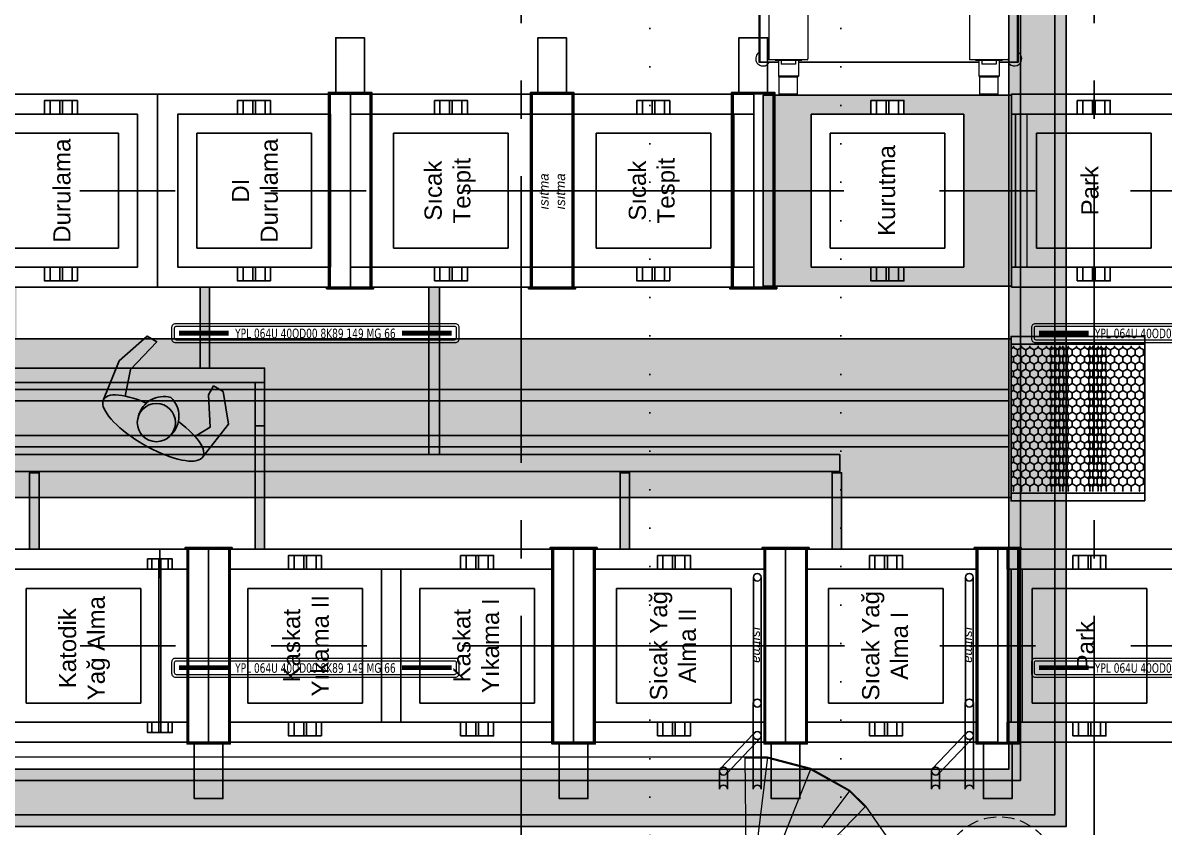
# Model space of a CAD drawing. Header units: centimetres. Extents: x 405564 to 502064, y 46284 to 60634.
# Drawn here: x 485222 to 485819, y 56174 to 56595 of the extents above; entities that cross this region are included whole.
import ezdxf
from ezdxf.enums import TextEntityAlignment as Align

# ---------------------------------------------------------------- set-up
doc = ezdxf.new("R2010")
doc.units = ezdxf.units.CM
for name, pattern in [('ACAD_ISO07W100', [3, 0, -3]), ('ACDINTGB', [9, 4, -1, 1, -1, 1, -1]), ('CENTERX3', [23, 15, -3, 2, -3]), ('DASHDOT', [25.4, 12.7, -6.35, 0, -6.35]), ('DOT', [0.25, 0, -0.25]), ('HIDDEN', [9.525, 6.35, -3.175])]:
    doc.linetypes.add(name, pattern=pattern)
doc.layers.get('0').update_dxf_attribs({"color": 8, "lineweight": 9})
for name, color, linetype, lineweight in [('0-KRCN-AYDINLATMA-130426', 8, 'Continuous', 9), ('0-KRCN-MİMARİ-220526', 8, 'Continuous', 9), ('Visible (ISO)', 8, 'Continuous', 18), ('ölçüler', 8, 'Continuous', 5)]:
    doc.layers.add(name, color=color, linetype=linetype, lineweight=lineweight)
for name, color, linetype in [('AS_DOS_TERAS_UST', 8, 'ACAD_ISO07W100'), ('AS_NOT_MIMARI', 8, 'Continuous'), ('Heating serpantine', 8, 'Continuous')]:
    doc.layers.add(name, color=color, linetype=linetype)
doc.styles.add('2', font='arial.ttf', dxfattribs={"width": 0.9, "height": 200})
doc.styles.add('SI', font='ISOCP.shx')
doc.styles.add('TAHOMA', font='tahoma.ttf')
pattern_1 = [(0, (182.2423, -979.0145), (0, 2.0955), [1.524, -0.5715]), (90, (182.2423, -979.0145), (-2.0955, 1e-16), [1.524, -0.5715])]

# ---------------------------------------------------------------- blocks, each defined once
blk = doc.blocks.new('YPL 064U 40OD00 8K89 149 MG 66')
at = {"layer": '0-KRCN-AYDINLATMA-130426'}
for points in [[(75.25, -2.9), (75.25, 2.9, 0.414214), (73.25, 4.9), (-73.25, 4.9, 0.414214), (-75.25, 2.9), (-75.25, -2.9, 0.414214), (-73.25, -4.9), (73.25, -4.9, 0.414214)], [(73.85, -2.5), (73.85, 2.5, 0.414214), (72.85, 3.5), (-72.85, 3.5, 0.414214), (-73.85, 2.5), (-73.85, -2.5, 0.414214), (-72.85, -3.5), (72.85, -3.5, 0.414214)]]:
    blk.add_lwpolyline(points, format="xyb", close=True, dxfattribs=at)
at = {"layer": '0-KRCN-AYDINLATMA-130426', "const_width": 2.51, "elevation": 1.25}
for points in [[(-71.34, -0.01), (-45.35, -0.01)], [(45.35, -0.01), (71.35, -0.01)]]:
    blk.add_lwpolyline(points, dxfattribs=at)
at = {"layer": '0-KRCN-AYDINLATMA-130426', "ltscale": 60, "style": 'TAHOMA', "width": 0.8}
blk.add_text('YPL 064U 40OD00 8K89 149 MG 66', height=5, dxfattribs=at).set_placement((0, -0.15), align=Align.MIDDLE_CENTER)
blk = doc.blocks.new('KD')
at = {"layer": '0-KRCN-AYDINLATMA-130426'}
for p, q in [((0, 5), (-4.33, -2.5)), ((4.33, -2.5), (0, 5)), ((4.33, -2.5), (-4.33, -2.5))]:
    blk.add_line(p, q, dxfattribs=at)
at = {"layer": '0-KRCN-AYDINLATMA-130426', "linetype": 'HIDDEN'}
blk.add_circle((0, 0), 30, dxfattribs=at)
at = {"layer": '0-KRCN-AYDINLATMA-130426'}
blk.add_circle((0, 0), 5, dxfattribs=at)
at = {"layer": '0-KRCN-AYDINLATMA-130426', "style": '2'}
blk.add_text('D', height=3.36, dxfattribs=at).set_placement((0, 0), align=Align.MIDDLE_CENTER)
blk = doc.blocks.new('G$C546873DE')
at = {"layer": '0-KRCN-AYDINLATMA-130426'}
for name, p in [('YPL 064U 40OD00 8K89 149 MG 66', (14810.68, 9298.55)), ('YPL 064U 40OD00 8K89 149 MG 66', (15260.68, 9298.55)), ('YPL 064U 40OD00 8K89 149 MG 66', (14810.68, 9123.55)), ('YPL 064U 40OD00 8K89 149 MG 66', (15260.68, 9123.55)), ('KD', (15168.6, 9015.6))]:
    blk.add_blockref(name, p, dxfattribs=at)
blk = doc.blocks.new('A$Cdfb98813')
h = blk.add_hatch()
h.set_pattern_fill('ANGLE', color=256, scale=0.3)
h.set_pattern_definition(pattern_1)
h.paths.add_polyline_path([(1918.02, 199), (1545.02, 199), (1545.02, 300), (1515.02, 300), (1515.02, 199), (238.98, 199), (238.98, -429.5), (238.98, -658.01), (1918.02, -658.01)])
h.paths.add_polyline_path([(268.98, -429.5), (268.98, 169), (1888.02, 169), (1888.02, -628.01), (268.98, -628.01), (268.98, -453.5)], flags=16)
h.paths.add_polyline_path([(1888.02, -429.5), (268.98, -429.5), (268.98, -459.5), (1888.02, -459.5)], flags=0)
h = blk.add_hatch(color=256)
h.set_gradient(color1=(255, 0, 0), color2=(199, 200, 202), tint=1, name='INVSPHERICAL')
h.paths.add_polyline_path([(1889.43, -375.5), (1889.43, -275.5), (1759.43, -275.5), (1759.43, -375.5)])
h.paths.add_polyline_path([(1864.43, -365.5), (1784.43, -365.5), (1784.43, -285.5), (1815.79, -285.5), (1815.79, -278.3), (1833.07, -278.3), (1833.07, -285.5), (1864.43, -285.5)], flags=16)
h = blk.add_hatch(color=256)
h.dxf.hatch_style = 1
h.paths.add_polyline_path([(1498.45, -418.3), (265.96, -418.3), (265.96, -425.8), (1498.45, -425.8)])
h.paths.add_polyline_path([(450.72, -425.8), (445.72, -425.8), (445.72, -513), (450.72, -513)])
h.paths.add_polyline_path([(859.62, -376), (854.62, -376), (854.62, -418.3), (859.62, -418.3)])
h.paths.add_polyline_path([(742.72, -425.8), (737.72, -425.8), (737.72, -448.47), (742.72, -448.47)])
h.paths.add_polyline_path([(742.72, -448.47), (737.72, -448.47), (737.72, -513), (742.72, -513)])
h = blk.add_hatch(color=256)
h.dxf.hatch_style = 1
h.paths.add_polyline_path([(1261.72, -513), (1266.72, -513), (1266.72, -425.8), (1261.72, -425.8)])
h.paths.add_polyline_path([(1176.62, -418.3), (1181.62, -418.3), (1181.62, -376), (1176.62, -376)])
h.paths.add_polyline_path([(1363.62, -418.3), (1368.62, -418.3), (1368.62, -376), (1363.62, -376)])
h.paths.add_polyline_path([(1464.62, -418.3), (1469.62, -418.3), (1469.62, -376), (1464.62, -376)])
h.paths.add_polyline_path([(1493.45, -513), (1498.45, -513), (1498.45, -425.8), (1493.45, -425.8)])
h = blk.add_hatch(color=256)
h.dxf.hatch_style = 1
h.paths.add_polyline_path([(1589.95, -376), (1584.45, -376), (1584.45, -463.45), (1589.95, -463.45)])
h = blk.add_hatch()
h.set_pattern_fill('ANGLE', color=256)
h.set_pattern_definition([(0, (1076.6384, -1409.465), (0, 6.985), [5.08, -1.905]), (90, (1076.6384, -1409.465), (-6.985, 4e-16), [5.08, -1.905])])
h.paths.add_polyline_path([(1889.13, -403.23), (424.03, -402.97), (424.03, -485.95), (1889.13, -486.21)])
h = blk.add_hatch(color=256)
h.set_gradient(color1=(0, 0, 255), one_color=1, tint=1, name='HEMISPHERICAL')
edge = h.paths.add_edge_path()
edge.add_line((1479.49, -447.58), (1476.8, -430.57))
edge.add_line((1476.8, -430.57), (1471.73, -427.64))
edge.add_line((1471.73, -427.64), (1469.04, -432.3))
edge.add_line((1469.04, -432.3), (1469.92, -449.23))
edge.add_line((1469.92, -449.23), (1461.98, -454.05))
edge.add_ellipse((1440.14, -449.64), major_axis=(-25.98, 15), ratio=0.333333, start_angle=185.05148, end_angle=225.24341, ccw=False)
edge.add_line((1466.46, -463.82), (1466.71, -463.88))
edge.add_line((1466.71, -463.88), (1479.49, -447.58))
edge = h.paths.add_edge_path()
edge.add_line((1414.64, -433.43), (1414.15, -434.64))
edge.add_ellipse((1440.14, -449.64), major_axis=(25.98, -15), ratio=0.333333, start_angle=180, end_angle=360)
edge.add_ellipse((1440.14, -449.64), major_axis=(25.98, -15), ratio=0.333333, start_angle=0, end_angle=5.05148)
edge.add_ellipse((1440.14, -449.64), major_axis=(25.98, -15), ratio=0.333333, start_angle=5.05148, end_angle=45.24341)
edge.add_ellipse((1440.14, -449.64), major_axis=(25.98, -15), ratio=0.333333, start_angle=45.24341, end_angle=71.09032)
edge.add_arc((1440.08, -443.46), 13.5, 314.21785, 347.84847, ccw=False)
edge.add_arc((1441.78, -446.78), 10, 159.48811, 320.51189, ccw=False)
edge.add_arc((1445.68, -446.9), 13.75, 131.647, 164.72167, ccw=False)
edge.add_ellipse((1440.14, -449.64), major_axis=(25.98, -15), ratio=0.333333, start_angle=468.69352, end_angle=494.75659)
edge.add_ellipse((1440.14, -449.64), major_axis=(25.98, -15), ratio=0.333333, start_angle=494.75659, end_angle=533.36765)
edge.add_line((1414.91, -433.74), (1414.64, -433.43))
h.paths.add_polyline_path([(1451.78, -446.78, 0.835301), (1432.42, -443.28, 0.846741), (1449.5, -453.14, 0.174025)])
h.paths.add_polyline_path([(1432.42, -443.28, -0.835301), (1451.78, -446.78, -0.174025), (1449.5, -453.14, 0.147804), (1453.29, -446.3, 0.262072), (1449.36, -433.65, 0.254788), (1436.54, -436.63, 0.145326)])
edge = h.paths.add_edge_path()
edge.add_line((1436.88, -401.59), (1422.23, -414.53))
edge.add_line((1422.23, -414.53), (1414.64, -433.43))
edge.add_line((1414.64, -433.43), (1414.91, -433.74))
edge.add_ellipse((1440.14, -449.64), major_axis=(-25.98, 15), ratio=0.333333, start_angle=-45.24341, end_angle=-6.63235, ccw=False)
edge.add_line((1425.39, -432.93), (1428.28, -418.98))
edge.add_line((1428.28, -418.98), (1441.96, -404.52))
edge.add_line((1441.96, -404.52), (1436.88, -401.59))
h = blk.add_hatch()
h.set_pattern_fill('HONEY', color=256, scale=20, angle=270)
h.set_pattern_definition([(270, (-7151.799, 2273.7797), (2.1650635, -3.75), [2.5, -5]), (30, (-7151.799, 2273.7797), (2.1650635, 3.75), [2.5, -5]), (330, (-7151.799, 2273.7797), (4.330127, -3e-15), [-5, 2.5])])
h.paths.add_polyline_path([(1919.13, -406.72), (1889.13, -406.72), (1889.13, -482.72), (1919.13, -482.72)])
h = blk.add_hatch()
h.set_pattern_fill('HONEY', color=256, scale=20, angle=270)
h.set_pattern_definition([(270, (-7131.799, 2273.7797), (2.1650635, -3.75), [2.5, -5]), (30, (-7131.799, 2273.7797), (2.1650635, 3.75), [2.5, -5]), (330, (-7131.799, 2273.7797), (4.330127, -3e-15), [-5, 2.5])])
h.paths.add_polyline_path([(1939.13, -406.72), (1909.13, -406.72), (1909.13, -482.72), (1939.13, -482.72)])
h = blk.add_hatch()
h.set_pattern_fill('HONEY', color=256, scale=20, angle=270)
h.set_pattern_definition([(270, (-7111.799, 2273.7797), (2.1650635, -3.75), [2.5, -5]), (30, (-7111.799, 2273.7797), (2.1650635, 3.75), [2.5, -5]), (330, (-7111.799, 2273.7797), (4.330127, -3e-15), [-5, 2.5])])
h.paths.add_polyline_path([(1959.13, -406.72), (1929.13, -406.72), (1929.13, -482.72), (1959.13, -482.72)])
h = blk.add_hatch()
h.set_pattern_fill('ANGLE', color=256, scale=0.3)
h.set_pattern_definition(pattern_1)
h.paths.add_polyline_path([(1888.02, -429.5), (268.98, -429.5), (268.98, -459.5), (1888.02, -459.5)])
h = blk.add_hatch(color=256)
h.dxf.hatch_style = 1
h.paths.add_polyline_path([(1800.45, -472.45), (240.98, -472.45), (240.98, -463.45), (1800.45, -463.45)])
h.paths.add_polyline_path([(1800.45, -513), (1795.45, -513), (1795.45, -472.45), (1800.45, -472.45)])
h.paths.add_polyline_path([(1689.45, -513), (1684.45, -513), (1684.45, -472.45), (1689.45, -472.45)])
h.paths.add_polyline_path([(1380.45, -513), (1375.45, -513), (1375.45, -472.45), (1380.45, -472.45)])
h.paths.add_polyline_path([(1155.45, -513), (1150.45, -513), (1150.45, -472.45), (1155.45, -472.45)])
h.paths.add_polyline_path([(1044.45, -513), (1039.45, -513), (1039.45, -472.45), (1044.45, -472.45)])
h.paths.add_polyline_path([(933.95, -513), (928.45, -513), (928.45, -472.45), (933.95, -472.45)])
at = {"linetype": 'CENTERX3', "ltscale": 10}
for p, q in [((1632.64, -697.89), (1632.64, 242.14)), ((1932.64, -697.89), (1932.64, 242.14))]:
    blk.add_line(p, q, dxfattribs=at)
for p, q in [((1532.66, -274.94), (1532.66, -376)), ((1553.66, -376), (1553.66, -274.94)), ((1638.43, -274.94), (1638.43, -376)), ((1659.43, -376), (1659.43, -274.94)), ((1743.66, -274.94), (1743.66, -376)), ((1889.43, -275.5), (1759.43, -275.5)), ((1759.43, -275.5), (1759.43, -375.5)), ((1764.66, -376), (1764.66, -274.94)), ((1889.43, -375.5), (1889.43, -275.5)), ((1553.93, -285.5), (1543.43, -285.5)), ((1743.93, -285.5), (1754.43, -285.5)), ((1864.43, -285.5), (1784.43, -285.5)), ((1784.43, -285.5), (1784.43, -365.5)), ((1864.43, -365.5), (1864.43, -285.5)), ((1553.93, -365.5), (1543.43, -365.5)), ((1743.93, -365.5), (1754.43, -365.5)), ((1784.43, -365.5), (1864.43, -365.5)), ((1759.43, -375.5), (1889.43, -375.5)), ((424.03, -403), (1889.13, -403)), ((1889.13, -484), (1889.13, -405)), ((1889.13, -486), (424.03, -485.97)), ((1443.64, -513.35), (1443.64, -528.25)), ((1458.64, -513), (1458.64, -614.06)), ((1479.64, -614.06), (1479.64, -513)), ((1649.64, -513), (1649.64, -614.06)), ((1670.64, -614.06), (1670.64, -513)), ((1760.64, -513), (1760.64, -614.06)), ((1781.64, -614.06), (1781.64, -513)), ((1871.64, -513), (1871.64, -614.06)), ((1892.64, -614.06), (1892.64, -513))]:
    blk.add_line(p, q)
at = {"linetype": 'DASHDOT', "ltscale": 5}
for p, q in [((1854.43, -295.5), (1794.43, -295.5)), ((1794.43, -295.5), (1794.43, -355.5)), ((1854.43, -355.5), (1854.43, -295.5)), ((1794.43, -355.5), (1854.43, -355.5))]:
    blk.add_line(p, q, dxfattribs=at)
at = {"linetype": 'ACDINTGB', "ltscale": 50}
for p, q in [((251.66, -325.5), (2216.57, -325.5)), ((251.86, -563.5), (2218.27, -563.5))]:
    blk.add_line(p, q, dxfattribs=at)
for points in [[(238.98, -457.5), (238.98, -658.01), (1918.02, -658.01), (1918.02, 199)], [(244.98, -457.5), (244.98, -652.01), (1912.02, -652.01), (1912.02, 193)], [(262.98, -435.5), (262.98, -634.01), (1894.02, -634.01), (1894.02, 175), (262.98, 175), (262.98, -435.5)], [(268.98, -453.5), (268.98, -628.01), (1888.02, -628.01), (1888.02, 169), (268.98, 169), (268.59, -435.5)], [(1554.46, -376), (1554.46, -274.14), (1531.86, -274.14), (1531.86, -376)], [(1660.23, -376), (1660.23, -274.14), (1637.63, -274.14), (1637.63, -376)], [(1765.46, -376), (1765.46, -274.14), (1742.86, -274.14), (1742.86, -376)], [(1400.57, -278.3), (1400.57, -285.5), (1383.29, -285.5), (1383.29, -278.3), (1400.57, -278.3)], [(1386.17, -278.3), (1386.17, -285.5)], [(1391.21, -278.3), (1391.21, -285.5)], [(1392.65, -278.3), (1392.65, -285.5)], [(1397.69, -278.3), (1397.69, -285.5)], [(1501.57, -278.3), (1501.57, -285.5), (1484.29, -285.5), (1484.29, -278.3), (1501.57, -278.3)], [(1487.17, -278.3), (1487.17, -285.5)], [(1492.21, -278.3), (1492.21, -285.5)], [(1493.65, -278.3), (1493.65, -285.5)], [(1498.69, -278.3), (1498.69, -285.5)], [(1587.29, -278.3), (1587.29, -285.5), (1604.57, -285.5), (1604.57, -278.3), (1587.29, -278.3)], [(1590.17, -278.3), (1590.17, -285.5)], [(1595.21, -278.3), (1595.21, -285.5)], [(1596.65, -278.3), (1596.65, -285.5)], [(1601.69, -278.3), (1601.69, -285.5)], [(1710.57, -278.3), (1710.57, -285.5), (1693.29, -285.5), (1693.29, -278.3), (1710.57, -278.3)], [(1696.17, -278.3), (1696.17, -285.5)], [(1701.21, -278.3), (1701.21, -285.5)], [(1702.65, -278.3), (1702.65, -285.5)], [(1707.69, -278.3), (1707.69, -285.5)], [(1815.79, -278.3), (1815.79, -285.5), (1833.07, -285.5), (1833.07, -278.3), (1815.79, -278.3)], [(1818.67, -278.3), (1818.67, -285.5)], [(1823.71, -278.3), (1823.71, -285.5)], [(1825.15, -278.3), (1825.15, -285.5)], [(1830.19, -278.3), (1830.19, -285.5)], [(1923.79, -278.3), (1923.79, -285.5), (1941.07, -285.5), (1941.07, -278.3), (1923.79, -278.3)], [(1926.67, -278.3), (1926.67, -285.5)], [(1931.71, -278.3), (1931.71, -285.5)], [(1933.15, -278.3), (1933.15, -285.5)], [(1938.19, -278.3), (1938.19, -285.5)], [(1400.57, -372.7), (1400.57, -365.5), (1383.29, -365.5), (1383.29, -372.7), (1400.57, -372.7)], [(1386.17, -372.7), (1386.17, -365.5)], [(1391.21, -372.7), (1391.21, -365.5)], [(1392.65, -372.7), (1392.65, -365.5)], [(1397.69, -372.7), (1397.69, -365.5)], [(1501.57, -372.7), (1501.57, -365.5), (1484.29, -365.5), (1484.29, -372.7), (1501.57, -372.7)], [(1487.17, -372.7), (1487.17, -365.5)], [(1492.21, -372.7), (1492.21, -365.5)], [(1493.65, -372.7), (1493.65, -365.5)], [(1498.69, -372.7), (1498.69, -365.5)], [(1587.29, -372.7), (1587.29, -365.5), (1604.57, -365.5), (1604.57, -372.7), (1587.29, -372.7)], [(1590.17, -372.7), (1590.17, -365.5)], [(1595.21, -372.7), (1595.21, -365.5)], [(1596.65, -372.7), (1596.65, -365.5)], [(1601.69, -372.7), (1601.69, -365.5)], [(1710.57, -372.7), (1710.57, -365.5), (1693.29, -365.5), (1693.29, -372.7), (1710.57, -372.7)], [(1696.17, -372.7), (1696.17, -365.5)], [(1701.21, -372.7), (1701.21, -365.5)], [(1702.65, -372.7), (1702.65, -365.5)], [(1707.69, -372.7), (1707.69, -365.5)], [(1815.79, -372.7), (1815.79, -365.5), (1833.07, -365.5), (1833.07, -372.7), (1815.79, -372.7)], [(1818.67, -372.7), (1818.67, -365.5)], [(1823.71, -372.7), (1823.71, -365.5)], [(1825.15, -372.7), (1825.15, -365.5)], [(1830.19, -372.7), (1830.19, -365.5)], [(1923.79, -372.7), (1923.79, -365.5), (1941.07, -365.5), (1941.07, -372.7), (1923.79, -372.7)], [(1926.67, -372.7), (1926.67, -365.5)], [(1931.71, -372.7), (1931.71, -365.5)], [(1933.15, -372.7), (1933.15, -365.5)], [(1938.19, -372.7), (1938.19, -365.5)], [(1414.15, -434.64), (1422.23, -414.53), (1436.88, -401.59), (1441.96, -404.52), (1441.96, -404.52), (1428.28, -418.98), (1425.39, -432.93)], [(1466.12, -464.64), (1479.49, -447.58), (1476.8, -430.57), (1471.73, -427.64), (1469.04, -432.3), (1469.92, -449.23), (1461.98, -454.05)], [(268.59, -435.5), (1888.02, -435.5), (1888.02, -453.5), (268.98, -453.5)], [(1457.84, -513), (1457.84, -614.86), (1480.44, -614.86), (1480.44, -513)], [(1648.84, -513), (1648.84, -614.86), (1671.44, -614.86), (1671.44, -513)], [(1759.84, -513), (1759.84, -614.86), (1782.44, -614.86), (1782.44, -513)], [(1870.84, -513), (1870.84, -614.86), (1893.44, -614.86), (1893.44, -513)], [(1437.16, -518.1), (1437.16, -523.5), (1450.12, -523.5), (1450.12, -518.1), (1437.16, -518.1)], [(1439.32, -518.1), (1439.32, -523.5)], [(1443.1, -518.1), (1443.1, -523.5)], [(1444.18, -518.1), (1444.18, -523.5)], [(1447.96, -518.1), (1447.96, -523.5)], [(1528.28, -516.3), (1528.28, -523.5), (1511, -523.5), (1511, -516.3), (1528.28, -516.3)], [(1513.88, -516.3), (1513.88, -523.5)], [(1518.92, -516.3), (1518.92, -523.5)], [(1520.36, -516.3), (1520.36, -523.5)], [(1525.4, -516.3), (1525.4, -523.5)], [(1601, -516.3), (1601, -523.5), (1618.28, -523.5), (1618.28, -516.3), (1601, -516.3)], [(1603.88, -516.3), (1603.88, -523.5)], [(1608.92, -516.3), (1608.92, -523.5)], [(1610.36, -516.3), (1610.36, -523.5)], [(1615.4, -516.3), (1615.4, -523.5)], [(1704, -516.3), (1704, -523.5), (1721.28, -523.5), (1721.28, -516.3), (1704, -516.3)], [(1706.88, -516.3), (1706.88, -523.5)], [(1711.92, -516.3), (1711.92, -523.5)], [(1713.36, -516.3), (1713.36, -523.5)], [(1718.4, -516.3), (1718.4, -523.5)], [(1815, -516.3), (1815, -523.5), (1832.28, -523.5), (1832.28, -516.3), (1815, -516.3)], [(1817.88, -516.3), (1817.88, -523.5)], [(1822.92, -516.3), (1822.92, -523.5)], [(1824.36, -516.3), (1824.36, -523.5)], [(1829.4, -516.3), (1829.4, -523.5)], [(1921.5, -516.3), (1921.5, -523.5), (1938.78, -523.5), (1938.78, -516.3), (1921.5, -516.3)], [(1924.38, -516.3), (1924.38, -523.5)], [(1929.42, -516.3), (1929.42, -523.5)], [(1930.86, -516.3), (1930.86, -523.5)], [(1935.9, -516.3), (1935.9, -523.5)], [(1443.14, -523.5), (1443.14, -603.5), (1444.14, -603.5), (1444.14, -523.5), (1443.14, -523.5)], [(1437.16, -608.9), (1437.16, -603.5), (1450.12, -603.5), (1450.12, -608.9), (1437.16, -608.9)], [(1439.32, -608.9), (1439.32, -603.5)], [(1443.1, -608.9), (1443.1, -603.5)], [(1444.18, -608.9), (1444.18, -603.5)], [(1447.96, -608.9), (1447.96, -603.5)], [(1528.28, -610.7), (1528.28, -603.5), (1511, -603.5), (1511, -610.7), (1528.28, -610.7)], [(1513.88, -610.7), (1513.88, -603.5)], [(1518.92, -610.7), (1518.92, -603.5)], [(1520.36, -610.7), (1520.36, -603.5)], [(1525.4, -610.7), (1525.4, -603.5)], [(1601, -610.7), (1601, -603.5), (1618.28, -603.5), (1618.28, -610.7), (1601, -610.7)], [(1603.88, -610.7), (1603.88, -603.5)], [(1608.92, -610.7), (1608.92, -603.5)], [(1610.36, -610.7), (1610.36, -603.5)], [(1615.4, -610.7), (1615.4, -603.5)], [(1704, -610.7), (1704, -603.5), (1721.28, -603.5), (1721.28, -610.7), (1704, -610.7)], [(1706.88, -610.7), (1706.88, -603.5)], [(1711.92, -610.7), (1711.92, -603.5)], [(1713.36, -610.7), (1713.36, -603.5)], [(1718.4, -610.7), (1718.4, -603.5)], [(1815, -610.7), (1815, -603.5), (1832.28, -603.5), (1832.28, -610.7), (1815, -610.7)], [(1817.88, -610.7), (1817.88, -603.5)], [(1822.92, -610.7), (1822.92, -603.5)], [(1824.36, -610.7), (1824.36, -603.5)], [(1829.4, -610.7), (1829.4, -603.5)], [(1921.5, -610.7), (1921.5, -603.5), (1938.78, -603.5), (1938.78, -610.7), (1921.5, -610.7)], [(1924.38, -610.7), (1924.38, -603.5)], [(1929.42, -610.7), (1929.42, -603.5)], [(1930.86, -610.7), (1930.86, -603.5)], [(1935.9, -610.7), (1935.9, -603.5)]]:
    blk.add_lwpolyline(points)
for points in [[(1535.66, -274.14), (1550.66, -274.14), (1550.66, -245.54), (1535.66, -245.54)], [(1641.43, -274.14), (1656.43, -274.14), (1656.43, -245.54), (1641.43, -245.54)], [(1746.66, -274.14), (1761.66, -274.14), (1761.66, -245.54), (1746.66, -245.54)], [(1532.66, -274.14), (1532.66, -274.94), (1553.66, -274.94), (1553.66, -274.14)], [(1638.43, -274.14), (1638.43, -274.94), (1659.43, -274.94), (1659.43, -274.14)], [(1743.66, -274.14), (1743.66, -274.94), (1764.66, -274.94), (1764.66, -274.14)], [(1442.43, -275), (1341.43, -275), (1341.43, -376), (1442.43, -376)], [(1543.43, -275), (1442.43, -275), (1442.43, -376), (1543.43, -376)], [(1543.43, -275), (1754.43, -275), (1754.43, -376), (1543.43, -376)], [(1889.43, -285.5), (2115.43, -285.5), (2115.43, -275), (1889.43, -275)], [(1431.93, -285.5), (1351.93, -285.5), (1351.93, -365.5), (1431.93, -365.5)], [(1532.93, -285.5), (1452.93, -285.5), (1452.93, -365.5), (1532.93, -365.5)], [(1553.93, -285.5), (1743.93, -285.5), (1743.93, -365.5), (1553.93, -365.5)], [(1889.43, -376), (2115.43, -376), (2115.43, -365.5), (1889.43, -365.5)], [(1464.62, -418.3), (1469.62, -418.3), (1469.62, -376), (1464.62, -376)], [(1464.62, -418.3), (1469.62, -418.3), (1469.62, -376), (1464.62, -376)], [(1464.62, -418.3), (1469.62, -418.3), (1469.62, -376), (1464.62, -376)], [(1530.86, -376), (1530.86, -376.8), (1555.46, -376.8), (1555.46, -376)], [(1584.45, -376), (1589.95, -376), (1589.95, -463.45), (1584.45, -463.45)], [(1636.63, -376), (1636.63, -376.8), (1661.23, -376.8), (1661.23, -376)], [(1741.86, -376), (1741.86, -376.8), (1766.46, -376.8), (1766.46, -376)], [(1959.13, -405.72), (1959.13, -401.72), (1889.13, -401.72), (1889.13, -405.72)], [(1889.13, -483.72), (1959.13, -483.72), (1959.13, -483.28), (1959.13, -405.72), (1889.13, -405.72), (1889.13, -483.28)], [(1498.45, -425.8), (265.96, -425.8), (265.96, -418.3), (1498.45, -418.3)], [(1498.45, -425.8), (265.96, -425.8), (265.96, -418.3), (1498.45, -418.3)], [(238.98, -429.5), (1888.02, -429.5), (1888.02, -459.5), (238.98, -459.5)], [(1493.45, -513), (1498.45, -513), (1498.45, -425.8), (1493.45, -425.8)], [(1493.45, -513), (1498.45, -513), (1498.45, -425.8), (1493.45, -425.8)], [(1493.45, -513), (1498.45, -513), (1498.45, -448.47), (1493.45, -448.47)], [(1799.45, -463.45), (240.98, -463.45), (240.98, -472.45), (1799.45, -472.45)], [(1375.45, -513), (1380.45, -513), (1380.45, -473), (1375.45, -473)], [(1684.45, -513), (1689.45, -513), (1689.45, -473), (1684.45, -473)], [(1795.45, -513), (1800.45, -513), (1800.45, -473), (1795.45, -473)], [(1959.13, -487.72), (1959.13, -483.72), (1889.13, -483.72), (1889.13, -487.72)], [(1338.14, -513), (1469.14, -513), (1469.14, -614), (1338.14, -614)], [(1481.44, -513), (1481.44, -512.2), (1456.84, -512.2), (1456.84, -513)], [(1469.14, -614), (1660.14, -614), (1660.14, -513), (1469.14, -513)], [(1672.44, -513), (1672.44, -512.2), (1647.84, -512.2), (1647.84, -513)], [(1660.14, -614), (1771.14, -614), (1771.14, -513), (1660.14, -513)], [(1783.44, -513), (1783.44, -512.2), (1758.84, -512.2), (1758.84, -513)], [(1771.14, -614), (1882.14, -614), (1882.14, -513), (1771.14, -513)], [(1894.44, -513), (1894.44, -512.2), (1869.84, -512.2), (1869.84, -513)], [(1887.14, -513), (2113.14, -513), (2113.14, -523.5), (1887.14, -523.5)], [(1348.64, -523.5), (1458.64, -523.5), (1458.64, -603.5), (1348.64, -603.5)], [(1479.64, -603.5), (1649.64, -603.5), (1649.64, -523.5), (1479.64, -523.5)], [(1559.64, -603.5), (1569.64, -603.5), (1569.64, -523.5), (1559.64, -523.5)], [(1670.64, -603.5), (1760.64, -603.5), (1760.64, -523.5), (1670.64, -523.5)], [(1781.64, -603.5), (1871.64, -603.5), (1871.64, -523.5), (1781.64, -523.5)], [(1887.14, -603.5), (2113.14, -603.5), (2113.14, -614), (1887.14, -614)], [(1479.64, -614.86), (1479.64, -614.06), (1458.64, -614.06), (1458.64, -614.86)], [(1476.64, -614.86), (1461.64, -614.86), (1461.64, -643.46), (1476.64, -643.46)], [(1670.64, -614.86), (1670.64, -614.06), (1649.64, -614.06), (1649.64, -614.86)], [(1667.64, -614.86), (1652.64, -614.86), (1652.64, -643.46), (1667.64, -643.46)], [(1781.64, -614.86), (1781.64, -614.06), (1760.64, -614.06), (1760.64, -614.86)], [(1778.64, -614.86), (1763.64, -614.86), (1763.64, -643.46), (1778.64, -643.46)], [(1892.64, -614.86), (1892.64, -614.06), (1871.64, -614.06), (1871.64, -614.86)], [(1889.64, -614.86), (1874.64, -614.86), (1874.64, -643.46), (1889.64, -643.46)]]:
    blk.add_lwpolyline(points, close=True)
at = {"linetype": 'DASHDOT', "ltscale": 5}
for points in [[(1421.93, -355.5), (1361.93, -355.5), (1361.93, -295.5), (1421.93, -295.5)], [(1522.93, -355.5), (1462.93, -355.5), (1462.93, -295.5), (1522.93, -295.5)], [(1565.93, -355.5), (1625.93, -355.5), (1625.93, -295.5), (1565.93, -295.5)], [(1731.93, -355.5), (1671.93, -355.5), (1671.93, -295.5), (1731.93, -295.5)], [(1962.43, -355.5), (1902.43, -355.5), (1902.43, -295.5), (1962.43, -295.5)], [(1549.64, -533.5), (1489.64, -533.5), (1489.64, -593.5), (1549.64, -593.5)], [(1579.64, -533.5), (1639.64, -533.5), (1639.64, -593.5), (1579.64, -593.5)], [(1682.64, -533.5), (1742.64, -533.5), (1742.64, -593.5), (1682.64, -593.5)], [(1793.64, -533.5), (1853.64, -533.5), (1853.64, -593.5), (1793.64, -593.5)], [(1960.14, -533.5), (1900.14, -533.5), (1900.14, -593.5), (1960.14, -593.5)]]:
    blk.add_lwpolyline(points, close=True, dxfattribs=at)
blk.add_lwpolyline([(1449.5, -453.14, 0.426392), (1449.36, -433.65, 0.415498), (1432.42, -443.28, -0.005994)], format="xyb")
at = {"linetype": 'DASHDOT', "ltscale": 10}
blk.add_lwpolyline([(1373.64, -593.5), (1433.64, -593.5), (1433.64, -533.5), (1373.64, -533.5)], close=True, dxfattribs=at)
blk.add_circle((1441.78, -446.78), 10)
at = {"extrusion": (0, 0, -1)}
blk.add_ellipse((1440.14, -449.64), major_axis=(-25.98, 15), ratio=0.333333, start_param=1.900833, end_param=7.527718, dxfattribs=at)
at = {"layer": 'Heating serpantine', "linetype": 'ByBlock'}
for p, q in [((1754.18, -593.5), (1754.18, -638.5)), ((1758.38, -638.5), (1758.38, -593.5)), ((1865.18, -593.5), (1865.18, -638.5)), ((1869.38, -638.5), (1869.38, -593.5)), ((1754.28, -609.5), (1737.02, -627.67)), ((1758.38, -611.37), (1739.92, -630.69)), ((1865.28, -609.5), (1848.02, -627.67)), ((1869.38, -611.37), (1850.92, -630.69)), ((1736.5, -629.05), (1736.5, -638.5)), ((1740.7, -629.05), (1740.7, -638.5)), ((1847.5, -629.05), (1847.5, -638.5)), ((1851.7, -629.05), (1851.7, -638.5))]:
    blk.add_line(p, q, dxfattribs=at)
for points in [[(1754.28, -594.14), (1754.28, -527.7)], [(1758.28, -527.7), (1758.28, -594.14)], [(1865.28, -594.14), (1865.28, -527.7)], [(1869.28, -527.7), (1869.28, -594.14)]]:
    blk.add_lwpolyline(points, dxfattribs=at)
for centre, radius in [((1756.28, -527.7), 2), ((1867.28, -527.7), 2), ((1756.28, -593.5), 2.1), ((1867.28, -593.5), 2.1), ((1756.28, -610.5), 2.1), ((1867.28, -610.5), 2.1), ((1738.6, -629.05), 2.1), ((1849.6, -629.05), 2.1)]:
    blk.add_circle(centre, radius, dxfattribs=at)
for centre in [(1738.6, -638.5), (1756.28, -638.5), (1849.6, -638.5), (1867.28, -638.5)]:
    blk.add_arc(centre, 2.1, 0, 180, dxfattribs=at)
at = {"layer": 'Visible (ISO)'}
for p, q in [((1757.27, -258.5), (1757.27, -215.5)), ((1757.57, -215.8), (1757.57, -258.2)), ((1762.32, -217.5), (1762.32, -256.5)), ((1782.82, -217.5), (1782.82, -256.5)), ((1867.32, -217.5), (1867.32, -256.5)), ((1867.32, -217.5), (1867.32, -256.5)), ((1887.82, -217.5), (1887.82, -256.5)), ((1887.82, -217.5), (1887.82, -256.5)), ((1892.57, -258.2), (1892.57, -215.8)), ((1892.87, -215.5), (1892.87, -258.5)), ((1762.32, -256.5), (1762.32, -257)), ((1867.32, -256.5), (1867.32, -257)), ((1867.32, -256.5), (1867.32, -257)), ((1757.57, -258.2), (1757.27, -258.5)), ((1757.27, -258.5), (1757.57, -258.2)), ((1767.32, -258.5), (1757.27, -258.5)), ((1757.57, -258.2), (1757.63, -258.14)), ((1757.63, -258.14), (1757.57, -258.2)), ((1757.57, -258.2), (1767.32, -258.2)), ((1782.32, -257), (1762.32, -257)), ((1765.57, -257), (1765.57, -257.3)), ((1765.57, -257.3), (1768.82, -257.3)), ((1767.32, -257.3), (1767.32, -265.6)), ((1768.82, -257.3), (1768.82, -259.3)), ((1768.82, -257.3), (1776.32, -257.3)), ((1776.32, -259.3), (1768.82, -259.3)), ((1776.32, -257.3), (1776.32, -259.3)), ((1776.32, -257.3), (1779.57, -257.3)), ((1777.82, -257.3), (1777.82, -265.6)), ((1777.82, -258.2), (1872.32, -258.2)), ((1872.32, -258.5), (1777.82, -258.5)), ((1779.57, -257), (1779.57, -257.3)), ((1887.32, -257), (1867.32, -257)), ((1887.32, -257), (1867.32, -257)), ((1870.57, -257), (1870.57, -257.3)), ((1870.57, -257), (1870.57, -257.3)), ((1870.57, -257.3), (1873.82, -257.3)), ((1870.57, -257.3), (1873.82, -257.3)), ((1872.32, -257.3), (1872.32, -265.6)), ((1872.32, -257.3), (1872.32, -265.6)), ((1873.82, -257.3), (1873.82, -259.3)), ((1873.82, -257.3), (1881.32, -257.3)), ((1873.82, -257.3), (1873.82, -259.3)), ((1873.82, -257.3), (1881.32, -257.3)), ((1881.32, -259.3), (1873.82, -259.3)), ((1881.32, -259.3), (1873.82, -259.3)), ((1881.32, -257.3), (1881.32, -259.3)), ((1881.32, -257.3), (1884.57, -257.3)), ((1881.32, -257.3), (1881.32, -259.3)), ((1881.32, -257.3), (1884.57, -257.3)), ((1882.82, -257.3), (1882.82, -265.6)), ((1882.82, -257.3), (1882.82, -265.6)), ((1882.82, -258.2), (1892.57, -258.2)), ((1882.82, -258.2), (1892.57, -258.2)), ((1892.87, -258.5), (1882.82, -258.5)), ((1892.87, -258.5), (1882.82, -258.5)), ((1884.57, -257), (1884.57, -257.3)), ((1884.57, -257), (1884.57, -257.3)), ((1892.51, -258.14), (1892.57, -258.2)), ((1892.57, -258.2), (1892.51, -258.14)), ((1892.87, -258.5), (1892.57, -258.2)), ((1892.57, -258.2), (1892.87, -258.5)), ((1777.82, -265.6), (1767.32, -265.6)), ((1767.72, -266), (1767.32, -265.6)), ((1767.72, -266), (1777.42, -266)), ((1767.77, -275), (1767.77, -266)), ((1777.37, -275), (1777.37, -266)), ((1777.42, -266), (1777.82, -265.6)), ((1882.82, -265.6), (1872.32, -265.6)), ((1872.72, -266), (1872.32, -265.6)), ((1882.82, -265.6), (1872.32, -265.6)), ((1872.72, -266), (1872.32, -265.6)), ((1872.72, -266), (1882.42, -266)), ((1872.72, -266), (1882.42, -266)), ((1872.77, -275), (1872.77, -266)), ((1872.77, -275), (1872.77, -266)), ((1882.37, -275), (1882.37, -266)), ((1882.37, -275), (1882.37, -266)), ((1882.42, -266), (1882.82, -265.6)), ((1882.42, -266), (1882.82, -265.6)), ((1777.37, -275), (1767.77, -275)), ((1882.37, -275), (1872.77, -275)), ((1882.37, -275), (1872.77, -275)), ((1761.69, -621.84), (1159.13, -621.8)), ((1761.69, -621.84), (1749.96, -621.95)), ((1750.4, -670.35), (1749.96, -621.95)), ((1761.63, -622.34), (1749.97, -622.45)), ((1761.69, -621.84), (1758.72, -646.07)), ((1784.21, -628.17), (1761.63, -622.34)), ((1784.4, -627.71), (1761.69, -621.84)), ((1784.4, -627.71), (1775.26, -650.34)), ((1804.51, -639.65), (1784.21, -628.17)), ((1804.81, -639.25), (1784.4, -627.71)), ((1804.81, -639.25), (1790.13, -658.75)), ((1812.83, -647.82), (1804.51, -639.65)), ((1813.18, -647.47), (1804.81, -639.25)), ((1758.72, -646.07), (1755.75, -670.3)), ((1775.26, -650.34), (1766.12, -672.98)), ((1779.26, -682), (1813.18, -647.47)), ((1859.13, -713.93), (1813.18, -647.47))]:
    blk.add_line(p, q, dxfattribs=at)
for centre, radius, start, end in [((1759.27, -256.5), 3.8, 161.18, 328.24314), ((1759.27, -256.5), 3.8, 121.75686, 161.18), ((1782.32, -256.5), 0.5, 270, 0), ((1887.32, -256.5), 0.5, 270, 0), ((1887.32, -256.5), 0.5, 270, 0), ((1890.87, -256.5), 3.8, 341.18, 58.24314), ((1890.87, -256.5), 3.8, 211.75686, 341.18)]:
    blk.add_arc(centre, radius, start, end, dxfattribs=at)
at = {"layer": 'ölçüler'}
for points in [[(1889.43, -285.5), (1891.43, -285.5), (1891.43, -365.5), (1889.43, -365.5)], [(1891.43, -285.5), (1897.43, -285.5), (1897.43, -365.5), (1891.43, -365.5)], [(1887.14, -603.5), (1889.14, -603.5), (1889.14, -523.5), (1887.14, -523.5)], [(1889.14, -603.5), (1895.14, -603.5), (1895.14, -523.5), (1889.14, -523.5)]]:
    blk.add_lwpolyline(points, close=True, dxfattribs=at)
at = {"ltscale": 0.1, "char_height": 9, "attachment_point": 5, "rotation": 90, "style": 'SI'}
for s, insert, width in [('{\\fArial|b0|i0|c162|p34;\\C152;\\c12285479;Durulama}', (1392.37, -325.5), 46.3821), ('{\\fArial|b0|i0|c162|p34;\\C152;\\c12285479;DI Durulama}', (1493.37, -325.5), 46.3821), ('{\\fArial|b0|i0|c162|p34;\\C256;Kurutma}', (1823.99, -325.43), 66.3821), ('{\\fArial|b0|i0|c162|p34;\\C1;Sıcak Tespit}', (1595.49, -325.5), 50.5112), ('{\\fArial|b0|i0|c162|p34;\\C1;Sıcak Tespit}', (1702.37, -325.5), 50.5112), ('{\\fArial|b0|i0|c162|p34;\\C256;Park}', (1930.43, -325.5), 242.4073), ('{\\fArial|b0|i0|c162|p34;Katodik Yağ Alma}', (1404.13, -564.79), 64.3069), ('{\\fArial|b0|i0|c162|p34;\\C1;Sıcak Yağ Alma II}', (1712.2, -563.5), 70.5112), ('{\\fArial|b0|i0|c162|p34;\\C1;Sıcak Yağ Alma I}', (1823.2, -563.5), 70.5112), ('{\\fArial|b0|i0|c162|p34;\\C152;\\c12285479;Kaskat Yıkama II}', (1520.08, -563.5), 58.7308), ('{\\fArial|b0|i0|c162|p34;\\C152;\\c12285479;Kaskat Yıkama I}', (1609.2, -563.5), 66.3821), ('{\\fArial|b0|i0|c162|p34;\\C256;Park}', (1928.14, -563.5), 242.4073)]:
    blk.add_mtext(s, dxfattribs=dict(at, insert=insert, width=width))
at = {"linetype": 'ByBlock', "ltscale": 0.1, "char_height": 5, "width": 262.4073, "attachment_point": 5, "rotation": 90, "style": 'SI'}
for insert in [(1644.6, -325.96), (1653.26, -325.96)]:
    blk.add_mtext('{\\fArial|b0|i1|c162|p34;\\C12;ısıtma}', dxfattribs=dict(at, insert=insert))
at = {"layer": 'ölçüler', "linetype": 'ByBlock', "ltscale": 0.1, "char_height": 5, "width": 262.4073, "attachment_point": 5, "rotation": 270, "style": 'SI'}
for insert in [(1756.31, -563.04), (1867.31, -563.04)]:
    blk.add_mtext('{\\fArial|b0|i1|c162|p34;\\C12;ısıtma}', dxfattribs=dict(at, insert=insert))
blk = doc.blocks.new('A$C6A10306C')
at = {"layer": 'AS_DOS_TERAS_UST', "linetype": 'DOT', "ltscale": 80}
for p, q in [((14985.68, -3901.45), (14985.68, -4501.45)), ((15085.68, -3901.45), (15085.68, -4501.45))]:
    blk.add_line(p, q, dxfattribs=at)
at = {"layer": 'AS_NOT_MIMARI'}
blk.add_blockref('A$Cdfb98813', (13285.68, -3801.45), dxfattribs=at)

msp = doc.modelspace()

# ---------------------------------------------------------------- block references
at = {"layer": '0-KRCN-AYDINLATMA-130426'}
msp.add_blockref('G$C546873DE', (470564.07, 47134.02), dxfattribs=at)

# ---------------------------------------------------------------- next in the draw order: block references
at = {"layer": '0-KRCN-MİMARİ-220526'}
msp.add_blockref('A$C6A10306C', (470564.07, 60634.02), dxfattribs=at)

doc.saveas('drawing.dxf')
